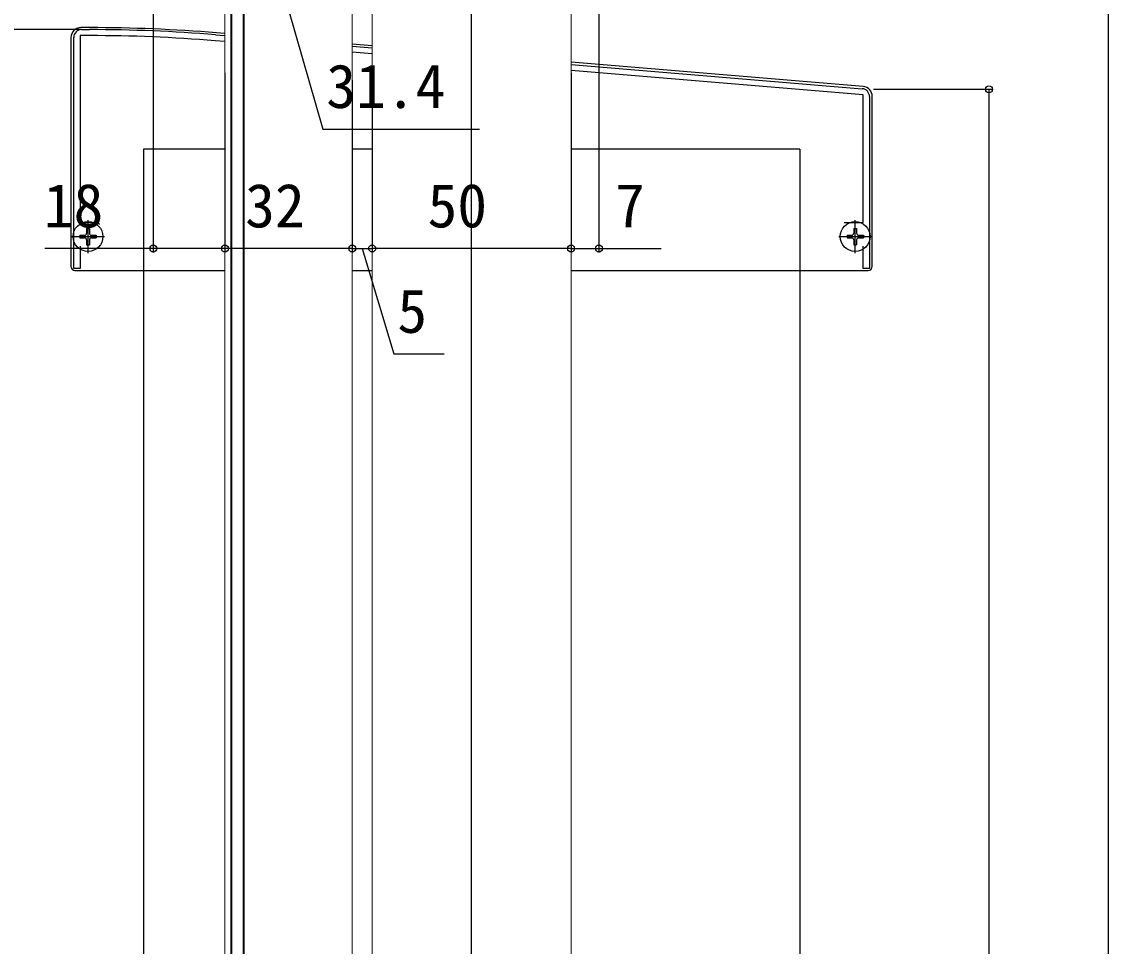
# Model space of a CAD drawing. Units: millimetres, scale not verified. Extents: x -875 to 875, y -1300 to 1294.
# Drawn here: x -698.1 to -425, y 619.7 to 852 of the extents above; entities that cross this region are included whole.
import ezdxf
from ezdxf.enums import TextEntityAlignment as Align

# ---------------------------------------------------------------- set-up
doc = ezdxf.new("R2010")
doc.units = ezdxf.units.MM
doc.header["$LTSCALE"] = 8
for name, color, linetype in [('0-3_YKK_11E', 7, 'Continuous'), ('0-5_YKK_13', 4, 'Continuous'), ('0-7_YKK_D', 6, 'Continuous'), ('0-9_YSS_K', 3, 'Continuous')]:
    doc.layers.add(name, color=color, linetype=linetype)
doc.layers.add('0-4_YKK_12', color=2, linetype='Continuous', lineweight=18)
doc.styles.add('ＭＳ ゴシック', font='')
doc.styles.get('ＭＳ ゴシック').set_extended_font_data('MS Gothic')

msp = doc.modelspace()

# ---------------------------------------------------------------- linework, layer by layer
at = {"layer": '0-3_YKK_11E'}
for p, q in [((-683, 849.999), (-681, 849.999)), ((-647, 846.994), (-649.478, 847.201)), ((-649.354, 848.696), (-647, 848.499)), ((-615, 845.833), (-610, 845.416)), ((-610, 843.911), (-615, 844.328)), ((-560, 841.249), (-486.834, 835.152))]:
    msp.add_line(p, q, dxfattribs=at)
for points in [[(-683.4, 795.599), (-683.4, 789.999), (-685, 789.999), (-685, 847.999)], [(-681, 848.499), (-683.4, 848.499), (-683.4, 801.499), (-678.984, 801.499), (-678.501, 801.129)], [(-491.4, 801.499), (-486.6, 801.499), (-486.6, 833.628), (-560, 839.744)], [(-485, 833.159), (-485, 789.999), (-486.6, 789.999), (-486.6, 795.599)]]:
    msp.add_lwpolyline(points, dxfattribs=at)
for centre, radius, start, end in [((-683, 847.999), 2, 90, 180), ((-681, 465.299), 384.7, 85.28145, 90), ((-681, 465.299), 383.2, 85.28154, 90), ((-487, 833.159), 2, 0, 85.23636)]:
    msp.add_arc(centre, radius, start, end, dxfattribs=at)
at = {"layer": '0-4_YKK_12'}
for p, q in [((-647, 907.499), (-647, 112.499)), ((-645.5, 893.199), (-645.5, 127.299)), ((-642.2, 893.499), (-642.2, 126.499)), ((-610, 885.999), (-610, 133.999)), ((-615, 883.131), (-615, 133.999)), ((-681.4, 800.499), (-681.4, 795.499)), ((-488.6, 800.499), (-488.6, 795.499)), ((-683.9, 797.999), (-678.9, 797.999)), ((-491.1, 797.999), (-486.1, 797.999))]:
    msp.add_line(p, q, dxfattribs=at)
msp.add_lwpolyline([(-610, 110.999), (-610, 99.999), (-560, 99.999), (-560, 920.499)], dxfattribs=at)
at = {"layer": '0-5_YKK_13'}
for p, q in [((-680.96, 850.499), (-683.2, 850.499)), ((-685.7, 847.999), (-685.7, 790.499)), ((-647, 849.005), (-649.094, 849.179)), ((-610, 845.934), (-615, 846.349)), ((-486.593, 835.69), (-560, 841.783)), ((-484.3, 790.499), (-484.3, 833.198)), ((-681.4, 793.849), (-681.4, 802.149)), ((-488.6, 793.849), (-488.6, 802.149)), ((-685.55, 797.999), (-677.25, 797.999)), ((-683.45, 798.349), (-683.45, 797.649)), ((-683.45, 798.349), (-682.25, 798.349)), ((-683.45, 797.649), (-682.25, 797.649)), ((-681.75, 800.049), (-681.05, 800.049)), ((-681.75, 800.049), (-681.75, 798.849)), ((-681.05, 800.049), (-681.05, 798.849)), ((-680.55, 798.349), (-679.35, 798.349)), ((-680.55, 797.649), (-679.35, 797.649)), ((-679.35, 798.349), (-679.35, 797.649)), ((-492.75, 797.999), (-484.45, 797.999)), ((-490.65, 798.349), (-490.65, 797.649)), ((-490.65, 798.349), (-489.45, 798.349)), ((-490.65, 797.649), (-489.45, 797.649)), ((-488.95, 800.049), (-488.25, 800.049)), ((-488.95, 800.049), (-488.95, 798.849)), ((-488.25, 800.049), (-488.25, 798.849)), ((-487.75, 798.349), (-486.55, 798.349)), ((-487.75, 797.649), (-486.55, 797.649)), ((-486.55, 798.349), (-486.55, 797.649)), ((-681.75, 797.149), (-681.75, 795.949)), ((-681.75, 795.949), (-681.05, 795.949)), ((-681.05, 797.149), (-681.05, 795.949)), ((-488.95, 797.149), (-488.95, 795.949)), ((-488.95, 795.949), (-488.25, 795.949)), ((-488.25, 797.149), (-488.25, 795.949)), ((-684.7, 789.499), (-647, 789.499)), ((-615, 789.499), (-610, 789.499)), ((-560, 789.499), (-485.3, 789.499))]:
    msp.add_line(p, q, dxfattribs=at)
msp.add_lwpolyline([(-645.35, 126.499), (-642.35, 126.499), (-642.35, 890.499), (-645.35, 890.499)], close=True, dxfattribs=at)
for centre in [(-681.4, 797.999), (-681.4, 797.999), (-488.6, 797.999), (-488.6, 797.999)]:
    msp.add_circle(centre, 3.75, dxfattribs=at)
for centre, radius, start, end in [((-683.2, 847.999), 2.5, 90, 180), ((-680.96, 465.299), 385.2, 85.25473, 90), ((-486.8, 833.198), 2.5, 0, 85.25473), ((-682.25, 798.849), 0.5, 270, 0), ((-682.25, 797.149), 0.5, 0, 90), ((-680.55, 798.849), 0.5, 180, 270), ((-680.55, 797.149), 0.5, 90, 180), ((-489.45, 798.849), 0.5, 270, 0), ((-489.45, 797.149), 0.5, 0, 90), ((-487.75, 798.849), 0.5, 180, 270), ((-487.75, 797.149), 0.5, 90, 180), ((-684.7, 790.499), 1, 180, 270), ((-485.3, 790.499), 1, 270, 0)]:
    msp.add_arc(centre, radius, start, end, dxfattribs=at)
at = {"layer": '0-7_YKK_D'}
for p, q in [((-425, 949.999), (-425, 134.999)), ((-665, 919.999), (-665, 793.999)), ((-553, 919.999), (-553, 793.999)), ((-683, 849.999), (-786, 849.999)), ((-683, 849.999), (-786, 849.999)), ((-647, 839.129), (-647, 793.999)), ((-647, 839.129), (-647, 793.999)), ((-610, 839.129), (-610, 793.999)), ((-610, 839.129), (-610, 793.999)), ((-560, 839.129), (-560, 793.999)), ((-560, 839.129), (-560, 793.999)), ((-615, 837.26), (-615, 793.999)), ((-615, 837.26), (-615, 793.999)), ((-484, 834.999), (-454, 834.999)), ((-455, 834.999), (-455, 134.999)), ((-615, 794.999), (-647, 794.999)), ((-615, 794.999), (-610, 794.999)), ((-560, 794.999), (-610, 794.999))]:
    msp.add_line(p, q, dxfattribs=at)
for points in [[(-631, 854.999), (-622.411, 824.999), (-583.042, 824.999)], [(-647, 794.999), (-665, 794.999), (-692.227, 794.999)], [(-612.5, 794.999), (-604.55, 768.499), (-591.857, 768.499)], [(-560, 794.999), (-553, 794.999), (-537.403, 794.999)]]:
    msp.add_lwpolyline(points, dxfattribs=at)
for centre in [(-455, 834.999), (-665, 794.999), (-647, 794.999), (-647, 794.999), (-615, 794.999), (-615, 794.999), (-610, 794.999), (-610, 794.999), (-560, 794.999), (-560, 794.999), (-553, 794.999)]:
    msp.add_circle(centre, 0.875, dxfattribs=at)
at = {"layer": '0-9_YSS_K'}
for p, q in [((-585, -20.001), (-585, 961.218)), ((-647, 819.999), (-667.5, 819.999)), ((-610, 819.999), (-615, 819.999)), ((-502.5, 819.999), (-560, 819.999)), ((-502.5, 819.999), (-502.5, 789.499)), ((-502.5, 789.499), (-502.5, 86.458))]:
    msp.add_line(p, q, dxfattribs=at)
msp.add_lwpolyline([(-667.5, 819.999), (-667.5, 789.499), (-667.5, 99.762)], dxfattribs=at)

# ---------------------------------------------------------------- texts
at = {"layer": '0-7_YKK_D', "style": 'ＭＳ ゴシック'}
for s, p in [('31.4', (-621.519, 826.999)), ('18', (-692.528, 796.999)), ('32', (-641.909, 796.999)), ('50', (-596.08, 796.999)), ('7', (-548.949, 796.999)), ('5', (-603.658, 770.499))]:
    msp.add_text(s, height=11, dxfattribs=at).set_placement(p, align=Align.BOTTOM_LEFT)

doc.saveas('drawing.dxf')
